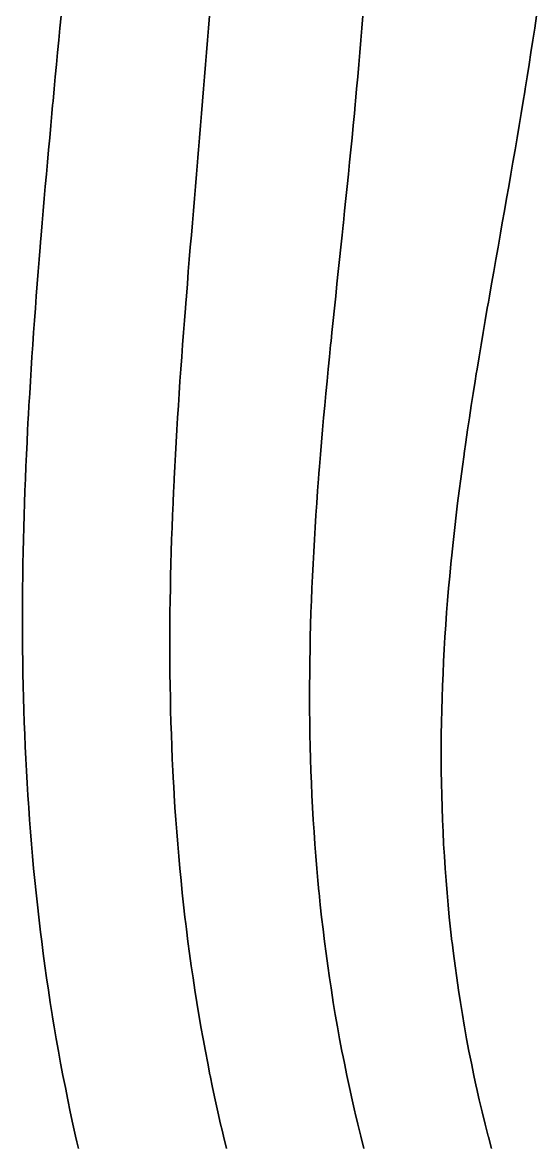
# Model space of a CAD drawing. Extents: x 1412622.5 to 1412673.9, y 4931530.8 to 4931599.9.
# Drawn here: x 1412622.88 to 1412630.07, y 4931530.83 to 4931546.56 of the extents above; entities that cross this region are included whole.
import ezdxf

# ---------------------------------------------------------------- set-up
doc = ezdxf.new("R2010")
doc.units = 0
doc.layers.add('line', color=2, linetype='CONTINUOUS')

msp = doc.modelspace()

# ---------------------------------------------------------------- linework, layer by layer
at = {"layer": 'line'}
for points in [[(1412623.418852, 4931546.653846), (1412623.402615, 4931546.483683), (1412623.386419, 4931546.31352), (1412623.370276, 4931546.143357), (1412623.354158, 4931545.973193), (1412623.33813, 4931545.80303), (1412623.32216, 4931545.632867), (1412623.306268, 4931545.462704), (1412623.30094, 4931545.405295), (1412623.290456, 4931545.292541), (1412623.274733, 4931545.122378), (1412623.259133, 4931544.952214), (1412623.243638, 4931544.782051), (1412623.228291, 4931544.611888), (1412623.213072, 4931544.441725), (1412623.198023, 4931544.271562), (1412623.183143, 4931544.101399), (1412623.16846, 4931543.931235), (1412623.153953, 4931543.761072), (1412623.139684, 4931543.590909), (1412623.131661, 4931543.493951), (1412623.125593, 4931543.420746), (1412623.111769, 4931543.250583), (1412623.098167, 4931543.08042), (1412623.084842, 4931542.910256), (1412623.071809, 4931542.740093), (1412623.059063, 4931542.56993), (1412623.046618, 4931542.399767), (1412623.034529, 4931542.229604), (1412623.022763, 4931542.059441), (1412623.011343, 4931541.889277), (1412623.000316, 4931541.719114), (1412622.989653, 4931541.548951), (1412622.979404, 4931541.378788), (1412622.969553, 4931541.208625), (1412622.962382, 4931541.07881), (1412622.960149, 4931541.038462), (1412622.951153, 4931540.868298), (1412622.942646, 4931540.698135), (1412622.934568, 4931540.527972), (1412622.927007, 4931540.357809), (1412622.919933, 4931540.187646), (1412622.913389, 4931540.017483), (1412622.907356, 4931539.847319), (1412622.901866, 4931539.677156), (1412622.896937, 4931539.506993), (1412622.892573, 4931539.33683), (1412622.888811, 4931539.166667), (1412622.885613, 4931538.996503), (1412622.883048, 4931538.82634), (1412622.881112, 4931538.656177), (1412622.879774, 4931538.486014), (1412622.879113, 4931538.315851), (1412622.879096, 4931538.145688), (1412622.879756, 4931537.975524), (1412622.881108, 4931537.805361), (1412622.883137, 4931537.635198), (1412622.885888, 4931537.465035), (1412622.889351, 4931537.294872), (1412622.89355, 4931537.124709), (1412622.898476, 4931536.954545), (1412622.904175, 4931536.784382), (1412622.910636, 4931536.614219), (1412622.917873, 4931536.444056), (1412622.92591, 4931536.273893), (1412622.934733, 4931536.10373), (1412622.944365, 4931535.933566), (1412622.954837, 4931535.763403), (1412622.962382, 4931535.649637), (1412622.966106, 4931535.59324), (1412622.978215, 4931535.423077), (1412622.991142, 4931535.252914), (1412623.004951, 4931535.082751), (1412623.019624, 4931534.912587), (1412623.035207, 4931534.742424), (1412623.051678, 4931534.572261), (1412623.069053, 4931534.402098), (1412623.087364, 4931534.231935), (1412623.106588, 4931534.061772), (1412623.126777, 4931533.891608), (1412623.131661, 4931533.85232), (1412623.147865, 4931533.721445), (1412623.169852, 4931533.551282), (1412623.192836, 4931533.381119), (1412623.216818, 4931533.210956), (1412623.241793, 4931533.040793), (1412623.267785, 4931532.870629), (1412623.2948, 4931532.700466), (1412623.30094, 4931532.6632), (1412623.322756, 4931532.530303), (1412623.351714, 4931532.36014), (1412623.38173, 4931532.189977), (1412623.41286, 4931532.019814), (1412623.44504, 4931531.84965), (1412623.470219, 4931531.720986), (1412623.478313, 4931531.679487), (1412623.512564, 4931531.509324), (1412623.547921, 4931531.339161), (1412623.584414, 4931531.168998), (1412623.622108, 4931530.998834), (1412623.639498, 4931530.922535), (1412623.660826, 4931530.828671), (1412623.639498, 4931530.922535), (1412623.622108, 4931530.998834), (1412623.584414, 4931531.168998), (1412623.547921, 4931531.339161), (1412623.512564, 4931531.509324), (1412623.478313, 4931531.679487), (1412623.470219, 4931531.720986), (1412623.44504, 4931531.84965), (1412623.41286, 4931532.019814), (1412623.38173, 4931532.189977), (1412623.351714, 4931532.36014), (1412623.322756, 4931532.530303), (1412623.30094, 4931532.6632), (1412623.2948, 4931532.700466), (1412623.267785, 4931532.870629), (1412623.241793, 4931533.040793), (1412623.216818, 4931533.210956), (1412623.192836, 4931533.381119), (1412623.169852, 4931533.551282), (1412623.147865, 4931533.721445), (1412623.131661, 4931533.85232), (1412623.126777, 4931533.891608), (1412623.106588, 4931534.061772), (1412623.087364, 4931534.231935), (1412623.069053, 4931534.402098), (1412623.051678, 4931534.572261), (1412623.035207, 4931534.742424), (1412623.019624, 4931534.912587), (1412623.004951, 4931535.082751), (1412622.991142, 4931535.252914), (1412622.978215, 4931535.423077), (1412622.966106, 4931535.59324), (1412622.962382, 4931535.649637), (1412622.954837, 4931535.763403), (1412622.944365, 4931535.933566), (1412622.934733, 4931536.10373), (1412622.92591, 4931536.273893), (1412622.917873, 4931536.444056), (1412622.910636, 4931536.614219), (1412622.904175, 4931536.784382), (1412622.898476, 4931536.954545), (1412622.89355, 4931537.124709), (1412622.889351, 4931537.294872), (1412622.885888, 4931537.465035), (1412622.883137, 4931537.635198), (1412622.881108, 4931537.805361), (1412622.879756, 4931537.975524), (1412622.879096, 4931538.145688), (1412622.879113, 4931538.315851), (1412622.879774, 4931538.486014), (1412622.881112, 4931538.656177), (1412622.883048, 4931538.82634), (1412622.885613, 4931538.996503), (1412622.888811, 4931539.166667), (1412622.892573, 4931539.33683), (1412622.896937, 4931539.506993), (1412622.901866, 4931539.677156), (1412622.907356, 4931539.847319), (1412622.913389, 4931540.017483), (1412622.919933, 4931540.187646), (1412622.927007, 4931540.357809), (1412622.934568, 4931540.527972), (1412622.942646, 4931540.698135), (1412622.951153, 4931540.868298), (1412622.960149, 4931541.038462), (1412622.962382, 4931541.07881), (1412622.969553, 4931541.208625), (1412622.979404, 4931541.378788), (1412622.989653, 4931541.548951), (1412623.000316, 4931541.719114), (1412623.011343, 4931541.889277), (1412623.022763, 4931542.059441), (1412623.034529, 4931542.229604), (1412623.046618, 4931542.399767), (1412623.059063, 4931542.56993), (1412623.071809, 4931542.740093), (1412623.084842, 4931542.910256), (1412623.098167, 4931543.08042), (1412623.111769, 4931543.250583), (1412623.125593, 4931543.420746), (1412623.131661, 4931543.493951), (1412623.139684, 4931543.590909), (1412623.153953, 4931543.761072), (1412623.16846, 4931543.931235), (1412623.183143, 4931544.101399), (1412623.198023, 4931544.271562), (1412623.213072, 4931544.441725), (1412623.228291, 4931544.611888), (1412623.243638, 4931544.782051), (1412623.259133, 4931544.952214), (1412623.274733, 4931545.122378), (1412623.290456, 4931545.292541), (1412623.30094, 4931545.405295), (1412623.306268, 4931545.462704), (1412623.32216, 4931545.632867), (1412623.33813, 4931545.80303), (1412623.354158, 4931545.973193), (1412623.370276, 4931546.143357), (1412623.386419, 4931546.31352), (1412623.402615, 4931546.483683), (1412623.418852, 4931546.653846)], [(1412625.493877, 4931546.653846), (1412625.480611, 4931546.483683), (1412625.4672, 4931546.31352), (1412625.453664, 4931546.143357), (1412625.439953, 4931545.973193), (1412625.426158, 4931545.80303), (1412625.412215, 4931545.632867), (1412625.398198, 4931545.462704), (1412625.384041, 4931545.292541), (1412625.369835, 4931545.122378), (1412625.355554, 4931544.952214), (1412625.341208, 4931544.782051), (1412625.332288, 4931544.676694), (1412625.326808, 4931544.611888), (1412625.312418, 4931544.441725), (1412625.29801, 4931544.271562), (1412625.283612, 4931544.101399), (1412625.269225, 4931543.931235), (1412625.254895, 4931543.761072), (1412625.240632, 4931543.590909), (1412625.226433, 4931543.420746), (1412625.21236, 4931543.250583), (1412625.198384, 4931543.08042), (1412625.184579, 4931542.910256), (1412625.170904, 4931542.740093), (1412625.163009, 4931542.640329), (1412625.157443, 4931542.56993), (1412625.144169, 4931542.399767), (1412625.131141, 4931542.229604), (1412625.118344, 4931542.059441), (1412625.105802, 4931541.889277), (1412625.093578, 4931541.719114), (1412625.08167, 4931541.548951), (1412625.070094, 4931541.378788), (1412625.058867, 4931541.208625), (1412625.048009, 4931541.038462), (1412625.037549, 4931540.868298), (1412625.027517, 4931540.698135), (1412625.017944, 4931540.527972), (1412625.008787, 4931540.357809), (1412625.000155, 4931540.187646), (1412624.99373, 4931540.053853), (1412624.991982, 4931540.017483), (1412624.984347, 4931539.847319), (1412624.977204, 4931539.677156), (1412624.97064, 4931539.506993), (1412624.964654, 4931539.33683), (1412624.959273, 4931539.166667), (1412624.95449, 4931538.996503), (1412624.950322, 4931538.82634), (1412624.94682, 4931538.656177), (1412624.943961, 4931538.486014), (1412624.941787, 4931538.315851), (1412624.940316, 4931538.145688), (1412624.939555, 4931537.975524), (1412624.939522, 4931537.805361), (1412624.940224, 4931537.635198), (1412624.941689, 4931537.465035), (1412624.943916, 4931537.294872), (1412624.946953, 4931537.124709), (1412624.950778, 4931536.954545), (1412624.955419, 4931536.784382), (1412624.960898, 4931536.614219), (1412624.967222, 4931536.444056), (1412624.974415, 4931536.273893), (1412624.982453, 4931536.10373), (1412624.991391, 4931535.933566), (1412624.99373, 4931535.893251), (1412625.001224, 4931535.763403), (1412625.011915, 4931535.59324), (1412625.023564, 4931535.423077), (1412625.036126, 4931535.252914), (1412625.049643, 4931535.082751), (1412625.064135, 4931534.912587), (1412625.079608, 4931534.742424), (1412625.096053, 4931534.572261), (1412625.113522, 4931534.402098), (1412625.132001, 4931534.231935), (1412625.151519, 4931534.061772), (1412625.163009, 4931533.96682), (1412625.172064, 4931533.891608), (1412625.193566, 4931533.721445), (1412625.216152, 4931533.551282), (1412625.239809, 4931533.381119), (1412625.264583, 4931533.210956), (1412625.290467, 4931533.040793), (1412625.317494, 4931532.870629), (1412625.332288, 4931532.781156), (1412625.345569, 4931532.700466), (1412625.374721, 4931532.530303), (1412625.405057, 4931532.36014), (1412625.436579, 4931532.189977), (1412625.469288, 4931532.019814), (1412625.501567, 4931531.858007), (1412625.503227, 4931531.84965), (1412625.538194, 4931531.679487), (1412625.574401, 4931531.509324), (1412625.611889, 4931531.339161), (1412625.650657, 4931531.168998), (1412625.670846, 4931531.083204), (1412625.690622, 4931530.998834), (1412625.731764, 4931530.828671), (1412625.690622, 4931530.998834), (1412625.670846, 4931531.083204), (1412625.650657, 4931531.168998), (1412625.611889, 4931531.339161), (1412625.574401, 4931531.509324), (1412625.538194, 4931531.679487), (1412625.503227, 4931531.84965), (1412625.501567, 4931531.858007), (1412625.469288, 4931532.019814), (1412625.436579, 4931532.189977), (1412625.405057, 4931532.36014), (1412625.374721, 4931532.530303), (1412625.345569, 4931532.700466), (1412625.332288, 4931532.781156), (1412625.317494, 4931532.870629), (1412625.290467, 4931533.040793), (1412625.264583, 4931533.210956), (1412625.239809, 4931533.381119), (1412625.216152, 4931533.551282), (1412625.193566, 4931533.721445), (1412625.172064, 4931533.891608), (1412625.163009, 4931533.96682), (1412625.151519, 4931534.061772), (1412625.132001, 4931534.231935), (1412625.113522, 4931534.402098), (1412625.096053, 4931534.572261), (1412625.079608, 4931534.742424), (1412625.064135, 4931534.912587), (1412625.049643, 4931535.082751), (1412625.036126, 4931535.252914), (1412625.023564, 4931535.423077), (1412625.011915, 4931535.59324), (1412625.001224, 4931535.763403), (1412624.99373, 4931535.893251), (1412624.991391, 4931535.933566), (1412624.982453, 4931536.10373), (1412624.974415, 4931536.273893), (1412624.967222, 4931536.444056), (1412624.960898, 4931536.614219), (1412624.955419, 4931536.784382), (1412624.950778, 4931536.954545), (1412624.946953, 4931537.124709), (1412624.943916, 4931537.294872), (1412624.941689, 4931537.465035), (1412624.940224, 4931537.635198), (1412624.939522, 4931537.805361), (1412624.939555, 4931537.975524), (1412624.940316, 4931538.145688), (1412624.941787, 4931538.315851), (1412624.943961, 4931538.486014), (1412624.94682, 4931538.656177), (1412624.950322, 4931538.82634), (1412624.95449, 4931538.996503), (1412624.959273, 4931539.166667), (1412624.964654, 4931539.33683), (1412624.97064, 4931539.506993), (1412624.977204, 4931539.677156), (1412624.984347, 4931539.847319), (1412624.991982, 4931540.017483), (1412624.99373, 4931540.053853), (1412625.000155, 4931540.187646), (1412625.008787, 4931540.357809), (1412625.017944, 4931540.527972), (1412625.027517, 4931540.698135), (1412625.037549, 4931540.868298), (1412625.048009, 4931541.038462), (1412625.058867, 4931541.208625), (1412625.070094, 4931541.378788), (1412625.08167, 4931541.548951), (1412625.093578, 4931541.719114), (1412625.105802, 4931541.889277), (1412625.118344, 4931542.059441), (1412625.131141, 4931542.229604), (1412625.144169, 4931542.399767), (1412625.157443, 4931542.56993), (1412625.163009, 4931542.640329), (1412625.170904, 4931542.740093), (1412625.184579, 4931542.910256), (1412625.198384, 4931543.08042), (1412625.21236, 4931543.250583), (1412625.226433, 4931543.420746), (1412625.240632, 4931543.590909), (1412625.254895, 4931543.761072), (1412625.269225, 4931543.931235), (1412625.283612, 4931544.101399), (1412625.29801, 4931544.271562), (1412625.312418, 4931544.441725), (1412625.326808, 4931544.611888), (1412625.332288, 4931544.676694), (1412625.341208, 4931544.782051), (1412625.355554, 4931544.952214), (1412625.369835, 4931545.122378), (1412625.384041, 4931545.292541), (1412625.398198, 4931545.462704), (1412625.412215, 4931545.632867), (1412625.426158, 4931545.80303), (1412625.439953, 4931545.973193), (1412625.453664, 4931546.143357), (1412625.4672, 4931546.31352), (1412625.480611, 4931546.483683), (1412625.493877, 4931546.653846)], [(1412627.640336, 4931546.653846), (1412627.626594, 4931546.483683), (1412627.612524, 4931546.31352), (1412627.598096, 4931546.143357), (1412627.583348, 4931545.973193), (1412627.568283, 4931545.80303), (1412627.55287, 4931545.632867), (1412627.537155, 4931545.462704), (1412627.532915, 4931545.417661), (1412627.521229, 4931545.292541), (1412627.505013, 4931545.122378), (1412627.488524, 4931544.952214), (1412627.471773, 4931544.782051), (1412627.454789, 4931544.611888), (1412627.437578, 4931544.441725), (1412627.420184, 4931544.271562), (1412627.402632, 4931544.101399), (1412627.384911, 4931543.931235), (1412627.367074, 4931543.761072), (1412627.363636, 4931543.728468), (1412627.349221, 4931543.590909), (1412627.33128, 4931543.420746), (1412627.313338, 4931543.250583), (1412627.295376, 4931543.08042), (1412627.277436, 4931542.910256), (1412627.259541, 4931542.740093), (1412627.241745, 4931542.56993), (1412627.224063, 4931542.399767), (1412627.206555, 4931542.229604), (1412627.194357, 4931542.109929), (1412627.189233, 4931542.059441), (1412627.172102, 4931541.889277), (1412627.155242, 4931541.719114), (1412627.138672, 4931541.548951), (1412627.122389, 4931541.378788), (1412627.106437, 4931541.208625), (1412627.090875, 4931541.038462), (1412627.075698, 4931540.868298), (1412627.060935, 4931540.698135), (1412627.046641, 4931540.527972), (1412627.032841, 4931540.357809), (1412627.025078, 4931540.258677), (1412627.019528, 4931540.187646), (1412627.006749, 4931540.017483), (1412626.994543, 4931539.847319), (1412626.982895, 4931539.677156), (1412626.971893, 4931539.506993), (1412626.961513, 4931539.33683), (1412626.951787, 4931539.166667), (1412626.942749, 4931538.996503), (1412626.934406, 4931538.82634), (1412626.926811, 4931538.656177), (1412626.919955, 4931538.486014), (1412626.913875, 4931538.315851), (1412626.908574, 4931538.145688), (1412626.904094, 4931537.975524), (1412626.900426, 4931537.805361), (1412626.897609, 4931537.635198), (1412626.895642, 4931537.465035), (1412626.894589, 4931537.294872), (1412626.89441, 4931537.124709), (1412626.895139, 4931536.954545), (1412626.896809, 4931536.784382), (1412626.899427, 4931536.614219), (1412626.903009, 4931536.444056), (1412626.907568, 4931536.273893), (1412626.913112, 4931536.10373), (1412626.919675, 4931535.933566), (1412626.927256, 4931535.763403), (1412626.93587, 4931535.59324), (1412626.945556, 4931535.423077), (1412626.956299, 4931535.252914), (1412626.968132, 4931535.082751), (1412626.981072, 4931534.912587), (1412626.995099, 4931534.742424), (1412627.010292, 4931534.572261), (1412627.025078, 4931534.418051), (1412627.026598, 4931534.402098), (1412627.043981, 4931534.231935), (1412627.062518, 4931534.061772), (1412627.082236, 4931533.891608), (1412627.103164, 4931533.721445), (1412627.125306, 4931533.551282), (1412627.148666, 4931533.381119), (1412627.173314, 4931533.210956), (1412627.194357, 4931533.07249), (1412627.199147, 4931533.040793), (1412627.226144, 4931532.870629), (1412627.254431, 4931532.700466), (1412627.28404, 4931532.530303), (1412627.314965, 4931532.36014), (1412627.347241, 4931532.189977), (1412627.363636, 4931532.106963), (1412627.38076, 4931532.019814), (1412627.415552, 4931531.84965), (1412627.45175, 4931531.679487), (1412627.489362, 4931531.509324), (1412627.528395, 4931531.339161), (1412627.532915, 4931531.320135), (1412627.568667, 4931531.168998), (1412627.610391, 4931530.998834), (1412627.653591, 4931530.828671), (1412627.610391, 4931530.998834), (1412627.568667, 4931531.168998), (1412627.532915, 4931531.320135), (1412627.528395, 4931531.339161), (1412627.489362, 4931531.509324), (1412627.45175, 4931531.679487), (1412627.415552, 4931531.84965), (1412627.38076, 4931532.019814), (1412627.363636, 4931532.106963), (1412627.347241, 4931532.189977), (1412627.314965, 4931532.36014), (1412627.28404, 4931532.530303), (1412627.254431, 4931532.700466), (1412627.226144, 4931532.870629), (1412627.199147, 4931533.040793), (1412627.194357, 4931533.07249), (1412627.173314, 4931533.210956), (1412627.148666, 4931533.381119), (1412627.125306, 4931533.551282), (1412627.103164, 4931533.721445), (1412627.082236, 4931533.891608), (1412627.062518, 4931534.061772), (1412627.043981, 4931534.231935), (1412627.026598, 4931534.402098), (1412627.025078, 4931534.418051), (1412627.010292, 4931534.572261), (1412626.995099, 4931534.742424), (1412626.981072, 4931534.912587), (1412626.968132, 4931535.082751), (1412626.956299, 4931535.252914), (1412626.945556, 4931535.423077), (1412626.93587, 4931535.59324), (1412626.927256, 4931535.763403), (1412626.919675, 4931535.933566), (1412626.913112, 4931536.10373), (1412626.907568, 4931536.273893), (1412626.903009, 4931536.444056), (1412626.899427, 4931536.614219), (1412626.896809, 4931536.784382), (1412626.895139, 4931536.954545), (1412626.89441, 4931537.124709), (1412626.894589, 4931537.294872), (1412626.895642, 4931537.465035), (1412626.897609, 4931537.635198), (1412626.900426, 4931537.805361), (1412626.904094, 4931537.975524), (1412626.908574, 4931538.145688), (1412626.913875, 4931538.315851), (1412626.919955, 4931538.486014), (1412626.926811, 4931538.656177), (1412626.934406, 4931538.82634), (1412626.942749, 4931538.996503), (1412626.951787, 4931539.166667), (1412626.961513, 4931539.33683), (1412626.971893, 4931539.506993), (1412626.982895, 4931539.677156), (1412626.994543, 4931539.847319), (1412627.006749, 4931540.017483), (1412627.019528, 4931540.187646), (1412627.025078, 4931540.258677), (1412627.032841, 4931540.357809), (1412627.046641, 4931540.527972), (1412627.060935, 4931540.698135), (1412627.075698, 4931540.868298), (1412627.090875, 4931541.038462), (1412627.106437, 4931541.208625), (1412627.122389, 4931541.378788), (1412627.138672, 4931541.548951), (1412627.155242, 4931541.719114), (1412627.172102, 4931541.889277), (1412627.189233, 4931542.059441), (1412627.194357, 4931542.109929), (1412627.206555, 4931542.229604), (1412627.224063, 4931542.399767), (1412627.241745, 4931542.56993), (1412627.259541, 4931542.740093), (1412627.277436, 4931542.910256), (1412627.295376, 4931543.08042), (1412627.313338, 4931543.250583), (1412627.33128, 4931543.420746), (1412627.349221, 4931543.590909), (1412627.363636, 4931543.728468), (1412627.367074, 4931543.761072), (1412627.384911, 4931543.931235), (1412627.402632, 4931544.101399), (1412627.420184, 4931544.271562), (1412627.437578, 4931544.441725), (1412627.454789, 4931544.611888), (1412627.471773, 4931544.782051), (1412627.488524, 4931544.952214), (1412627.505013, 4931545.122378), (1412627.521229, 4931545.292541), (1412627.532915, 4931545.417661), (1412627.537155, 4931545.462704), (1412627.55287, 4931545.632867), (1412627.568283, 4931545.80303), (1412627.583348, 4931545.973193), (1412627.598096, 4931546.143357), (1412627.612524, 4931546.31352), (1412627.626594, 4931546.483683), (1412627.640336, 4931546.653846)], [(1412630.068179, 4931546.653846), (1412630.042713, 4931546.483683), (1412630.016827, 4931546.31352), (1412629.99055, 4931546.143357), (1412629.963827, 4931545.973193), (1412629.936701, 4931545.80303), (1412629.909119, 4931545.632867), (1412629.902821, 4931545.594756), (1412629.881564, 4931545.462704), (1412629.853707, 4931545.292541), (1412629.825434, 4931545.122378), (1412629.796763, 4931544.952214), (1412629.767725, 4931544.782051), (1412629.738381, 4931544.611888), (1412629.733542, 4931544.584282), (1412629.709095, 4931544.441725), (1412629.679602, 4931544.271562), (1412629.649852, 4931544.101399), (1412629.619904, 4931543.931235), (1412629.589814, 4931543.761072), (1412629.564263, 4931543.617415), (1412629.559635, 4931543.590909), (1412629.529692, 4931543.420746), (1412629.499668, 4931543.250583), (1412629.469673, 4931543.08042), (1412629.439736, 4931542.910256), (1412629.409896, 4931542.740093), (1412629.394984, 4931542.654914), (1412629.380326, 4931542.56993), (1412629.351045, 4931542.399767), (1412629.322, 4931542.229604), (1412629.293239, 4931542.059441), (1412629.264805, 4931541.889277), (1412629.236742, 4931541.719114), (1412629.225705, 4931541.651526), (1412629.20915, 4931541.548951), (1412629.182071, 4931541.378788), (1412629.155468, 4931541.208625), (1412629.129401, 4931541.038462), (1412629.103891, 4931540.868298), (1412629.079005, 4931540.698135), (1412629.056426, 4931540.539925), (1412629.054735, 4931540.527972), (1412629.031187, 4931540.357809), (1412629.00836, 4931540.187646), (1412628.98624, 4931540.017483), (1412628.964905, 4931539.847319), (1412628.944339, 4931539.677156), (1412628.924623, 4931539.506993), (1412628.905757, 4931539.33683), (1412628.887762, 4931539.166667), (1412628.887147, 4931539.160579), (1412628.870656, 4931538.996503), (1412628.854462, 4931538.82634), (1412628.839214, 4931538.656177), (1412628.824929, 4931538.486014), (1412628.811636, 4931538.315851), (1412628.799357, 4931538.145688), (1412628.788088, 4931537.975524), (1412628.777883, 4931537.805361), (1412628.768736, 4931537.635198), (1412628.760662, 4931537.465035), (1412628.753683, 4931537.294872), (1412628.747817, 4931537.124709), (1412628.743096, 4931536.954545), (1412628.739494, 4931536.784382), (1412628.737065, 4931536.614219), (1412628.735803, 4931536.444056), (1412628.735716, 4931536.273893), (1412628.736824, 4931536.10373), (1412628.739166, 4931535.933566), (1412628.742708, 4931535.763403), (1412628.747498, 4931535.59324), (1412628.753548, 4931535.423077), (1412628.760862, 4931535.252914), (1412628.76943, 4931535.082751), (1412628.779301, 4931534.912587), (1412628.790485, 4931534.742424), (1412628.802985, 4931534.572261), (1412628.816826, 4931534.402098), (1412628.831999, 4931534.231935), (1412628.848558, 4931534.061772), (1412628.866479, 4931533.891608), (1412628.885802, 4931533.721445), (1412628.887147, 4931533.710404), (1412628.906407, 4931533.551282), (1412628.928432, 4931533.381119), (1412628.951878, 4931533.210956), (1412628.976778, 4931533.040793), (1412629.003155, 4931532.870629), (1412629.031011, 4931532.700466), (1412629.056426, 4931532.553113), (1412629.060338, 4931532.530303), (1412629.091034, 4931532.36014), (1412629.12326, 4931532.189977), (1412629.157026, 4931532.019814), (1412629.192395, 4931531.84965), (1412629.225705, 4931531.696262), (1412629.229329, 4931531.679487), (1412629.267633, 4931531.509324), (1412629.307583, 4931531.339161), (1412629.349201, 4931531.168998), (1412629.392512, 4931530.998834), (1412629.394984, 4931530.989464), (1412629.437239, 4931530.828671), (1412629.394984, 4931530.989464), (1412629.392512, 4931530.998834), (1412629.349201, 4931531.168998), (1412629.307583, 4931531.339161), (1412629.267633, 4931531.509324), (1412629.229329, 4931531.679487), (1412629.225705, 4931531.696262), (1412629.192395, 4931531.84965), (1412629.157026, 4931532.019814), (1412629.12326, 4931532.189977), (1412629.091034, 4931532.36014), (1412629.060338, 4931532.530303), (1412629.056426, 4931532.553113), (1412629.031011, 4931532.700466), (1412629.003155, 4931532.870629), (1412628.976778, 4931533.040793), (1412628.951878, 4931533.210956), (1412628.928432, 4931533.381119), (1412628.906407, 4931533.551282), (1412628.887147, 4931533.710404), (1412628.885802, 4931533.721445), (1412628.866479, 4931533.891608), (1412628.848558, 4931534.061772), (1412628.831999, 4931534.231935), (1412628.816826, 4931534.402098), (1412628.802985, 4931534.572261), (1412628.790485, 4931534.742424), (1412628.779301, 4931534.912587), (1412628.76943, 4931535.082751), (1412628.760862, 4931535.252914), (1412628.753548, 4931535.423077), (1412628.747498, 4931535.59324), (1412628.742708, 4931535.763403), (1412628.739166, 4931535.933566), (1412628.736824, 4931536.10373), (1412628.735716, 4931536.273893), (1412628.735803, 4931536.444056), (1412628.737065, 4931536.614219), (1412628.739494, 4931536.784382), (1412628.743096, 4931536.954545), (1412628.747817, 4931537.124709), (1412628.753683, 4931537.294872), (1412628.760662, 4931537.465035), (1412628.768736, 4931537.635198), (1412628.777883, 4931537.805361), (1412628.788088, 4931537.975524), (1412628.799357, 4931538.145688), (1412628.811636, 4931538.315851), (1412628.824929, 4931538.486014), (1412628.839214, 4931538.656177), (1412628.854462, 4931538.82634), (1412628.870656, 4931538.996503), (1412628.887147, 4931539.160579), (1412628.887762, 4931539.166667), (1412628.905757, 4931539.33683), (1412628.924623, 4931539.506993), (1412628.944339, 4931539.677156), (1412628.964905, 4931539.847319), (1412628.98624, 4931540.017483), (1412629.00836, 4931540.187646), (1412629.031187, 4931540.357809), (1412629.054735, 4931540.527972), (1412629.056426, 4931540.539925), (1412629.079005, 4931540.698135), (1412629.103891, 4931540.868298), (1412629.129401, 4931541.038462), (1412629.155468, 4931541.208625), (1412629.182071, 4931541.378788), (1412629.20915, 4931541.548951), (1412629.225705, 4931541.651526), (1412629.236742, 4931541.719114), (1412629.264805, 4931541.889277), (1412629.293239, 4931542.059441), (1412629.322, 4931542.229604), (1412629.351045, 4931542.399767), (1412629.380326, 4931542.56993), (1412629.394984, 4931542.654914), (1412629.409896, 4931542.740093), (1412629.439736, 4931542.910256), (1412629.469673, 4931543.08042), (1412629.499668, 4931543.250583), (1412629.529692, 4931543.420746), (1412629.559635, 4931543.590909), (1412629.564263, 4931543.617415), (1412629.589814, 4931543.761072), (1412629.619904, 4931543.931235), (1412629.649852, 4931544.101399), (1412629.679602, 4931544.271562), (1412629.709095, 4931544.441725), (1412629.733542, 4931544.584282), (1412629.738381, 4931544.611888), (1412629.767725, 4931544.782051), (1412629.796763, 4931544.952214), (1412629.825434, 4931545.122378), (1412629.853707, 4931545.292541), (1412629.881564, 4931545.462704), (1412629.902821, 4931545.594756), (1412629.909119, 4931545.632867), (1412629.936701, 4931545.80303), (1412629.963827, 4931545.973193), (1412629.99055, 4931546.143357), (1412630.016827, 4931546.31352), (1412630.042713, 4931546.483683), (1412630.068179, 4931546.653846)]]:
    msp.add_lwpolyline(points, dxfattribs=at)

doc.saveas('drawing.dxf')
